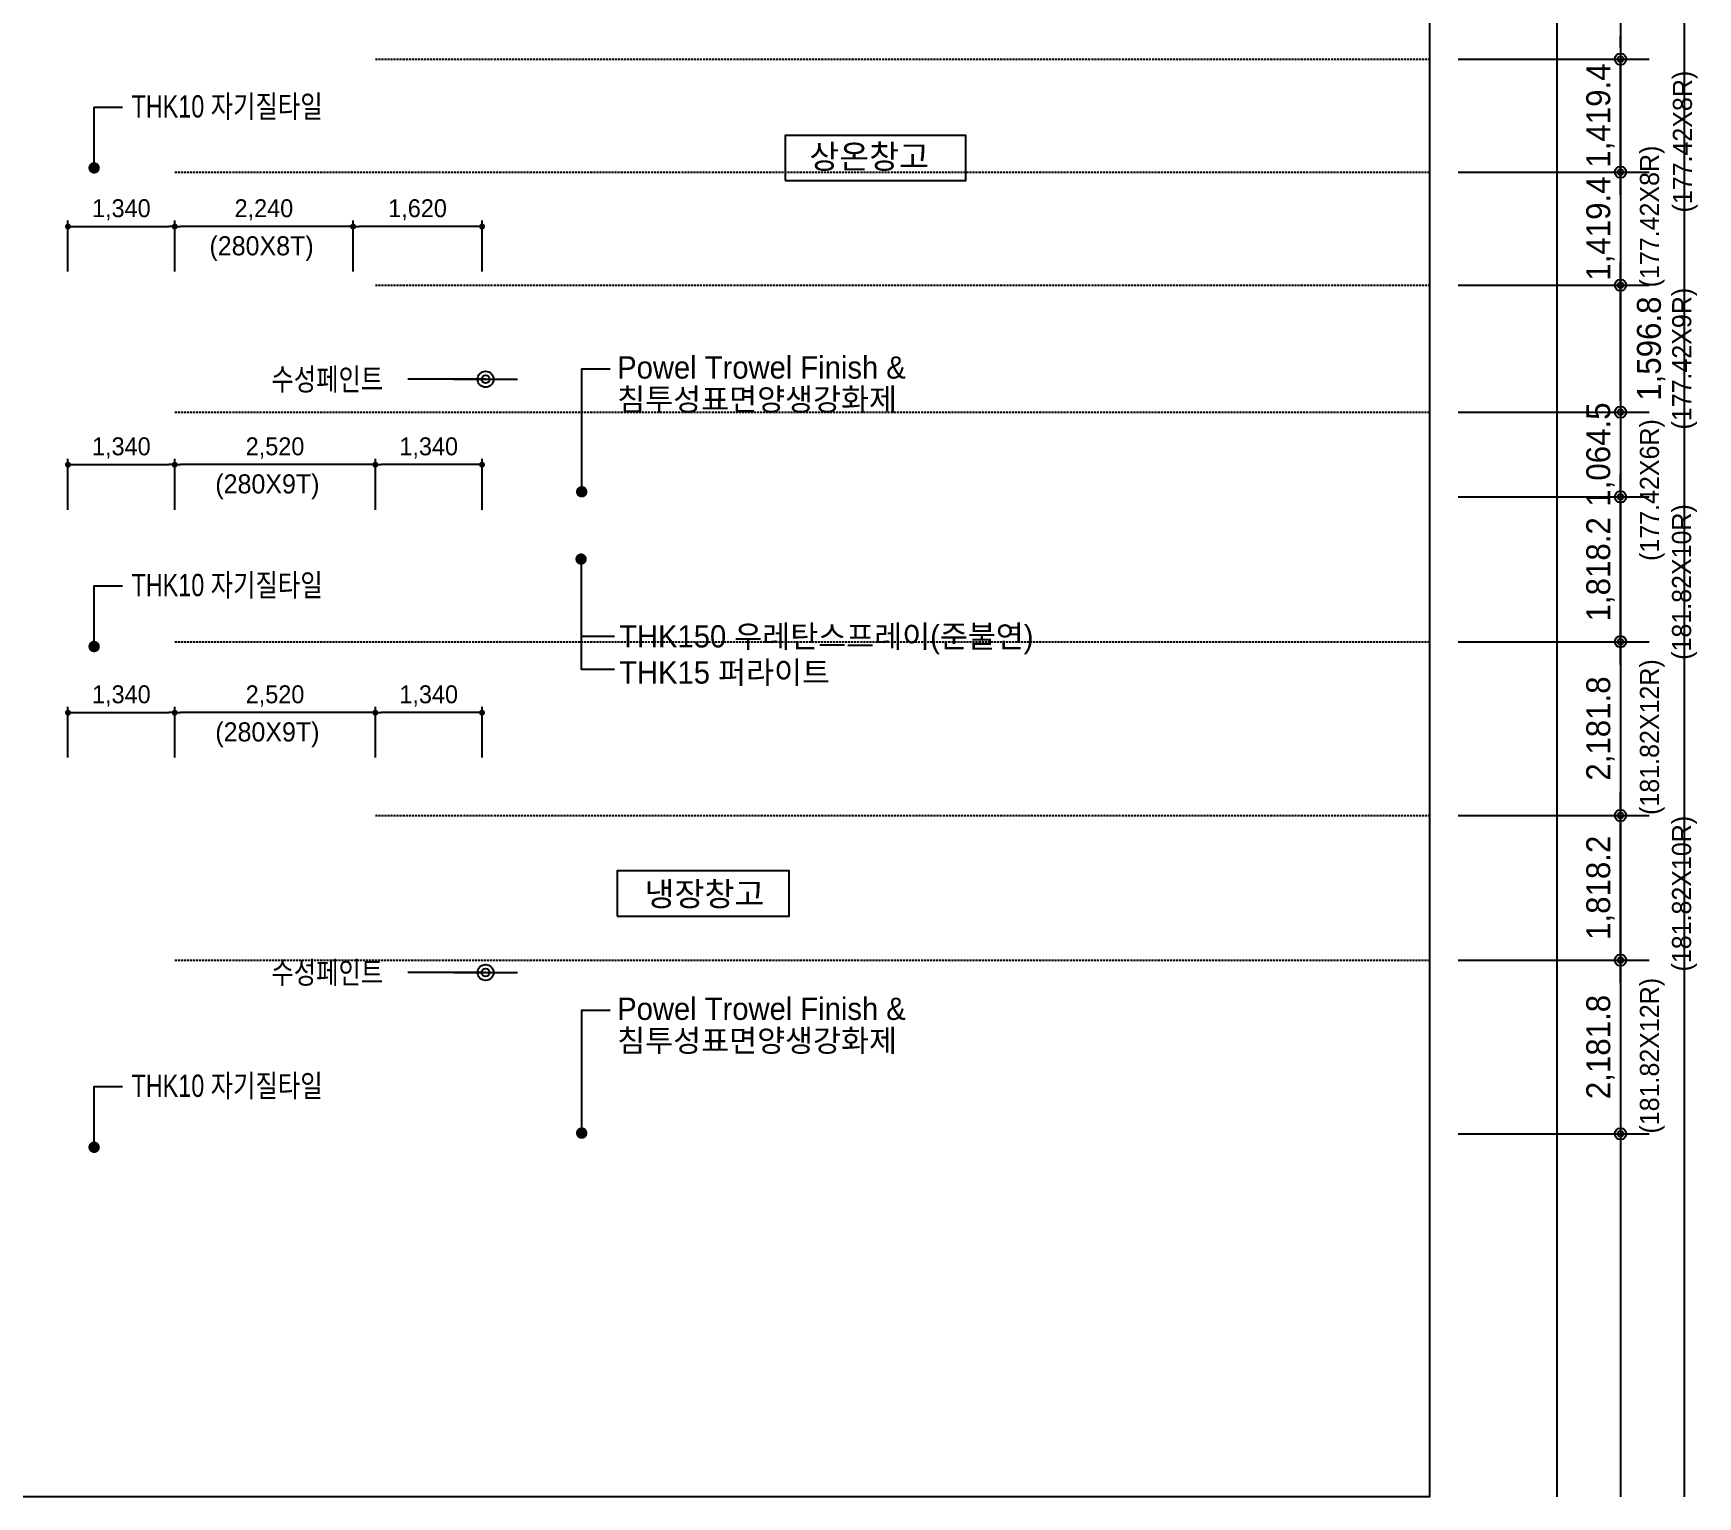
# Model space of a CAD drawing. Header units: millimetres. Extents: x 252711992 to 505989238, y 504776675 to 1009617600.
# Drawn here: x 253061855 to 253082757, y 504776996 to 504795378 of the extents above; entities that cross this region are included whole.
import ezdxf
from ezdxf.enums import TextEntityAlignment as Align

# ---------------------------------------------------------------- set-up
doc = ezdxf.new("R2010")
doc.units = ezdxf.units.MM
doc.linetypes.add('DASHEDX2', pattern=[38.099999999999994, 25.4, -12.7])
for name, color, linetype in [('$ZCDB_AUDIT_GENERATED_600D18', 7, 'Continuous'), ('0KD DIM', 7, 'Continuous'), ('4A.TEC ELE 4', 9, 'Continuous'), ('4A.TEC TEXT', 7, 'Continuous'), ('4A.TEC 심볼', 7, 'Continuous'), ('TEX', 3, 'Continuous'), ('TEXT', 7, 'Continuous'), ('㈜SE&C TEXT', 7, 'Continuous')]:
    doc.layers.add(name, color=color, linetype=linetype)
doc.layers.add('DEFPOINT', color=135, linetype='Continuous', plot=False)
doc.styles.add('나눔고딕', font='')
doc.styles.add('돋움', font='')
doc.styles.add('돋음체', font='')
doc.styles.get('나눔고딕').set_extended_font_data('Dotum')
doc.styles.get('돋움').set_extended_font_data('Dotum')
doc.styles.get('돋음체').set_extended_font_data('Dotum')
doc.dimstyles.new('DIM_600(외부치수)', dxfattribs={"dimscale": 400, "dimtxt": 3.299999999999998, "dimasz": 1, "dimexe": 2, "dimexo": 2, "dimgap": 1, "dimtad": 1, "dimdec": 0, "dimdsep": 46, "dimlunit": 6, "dimtxsty": '나눔고딕', "dimblk1": 'DIMDOT', "dimblk2": 'DIMDOT', "dimsah": 1, "dimcen": 2.5, "dimdle": 1.5, "dimclrd": 8, "dimclre": 8, "dimclrt": 3, "dimadec": 0, "dimazin": 0, "dimtfac": 1, "dimtdec": 0, "dimtix": 1, "dimtmove": 2, "dimatfit": 3, "dimldrblk": 'DIMDOT', "dimfxl": 1, "dimtvp": 1, "dimtolj": 1, "dimtzin": 0, "dimarcsym": 0})
doc.dimstyles.new('DIM_80(외부치수)', dxfattribs={"dimscale": 40, "dimtxt": 3.299999999999998, "dimasz": 1, "dimexe": 2, "dimexo": 2, "dimgap": 1, "dimtad": 1, "dimdec": 0, "dimdsep": 46, "dimlunit": 6, "dimtxsty": '돋움', "dimblk1": 'DIMDOT', "dimblk2": 'DIMDOT', "dimsah": 1, "dimcen": 2.5, "dimdle": 1.5, "dimclrd": 1, "dimclre": 7, "dimclrt": 2, "dimadec": 0, "dimazin": 0, "dimtfac": 1, "dimtdec": 0, "dimtix": 1, "dimtmove": 2, "dimatfit": 3, "dimldrblk": 'DIMDOT', "dimfxl": 1, "dimtvp": 1, "dimtolj": 1, "dimtzin": 0, "dimarcsym": 0})
doc.dimstyles.new('KD DIM 1', dxfattribs={"dimscale": 50, "dimtxt": 3, "dimasz": 1, "dimexe": 1, "dimexo": 1, "dimgap": 1, "dimtad": 1, "dimdec": 0, "dimzin": 0, "dimdsep": 46, "dimlunit": 6, "dimtxsty": '돋음체', "dimblk": 'DOT', "dimcen": 3, "dimdle": 1, "dimclrd": 256, "dimclre": 256, "dimclrt": 3, "dimazin": 0, "dimtfac": 1, "dimtdec": 0, "dimtix": 1, "dimtmove": 2, "dimatfit": 3, "dimldrblk": 'OBLIQUE', "dimfxl": 1, "dimtvp": 0.8333, "dimtolj": 1, "dimtzin": 0, "dimarcsym": 0})

# ---------------------------------------------------------------- blocks, each defined once
blk = doc.blocks.new('_Dot')
at = {"color": 0, "linetype": 'ByBlock', "lineweight": -2}
blk.add_line((-0.5, 0), (-1, 0), dxfattribs=at)
at = {"color": 0, "linetype": 'ByBlock', "const_width": 0.5}
blk.add_lwpolyline([(-0.25, 0, 1), (0.25, 0, 1)], format="xyb", close=True, dxfattribs=at)
blk = doc.blocks.new('*D767')
at = {"layer": '0KD DIM', "lineweight": -2, "transparency": 16777216}
for p, q in [((253063630.5370184, 504792385.1218066), (253063630.5370184, 504793025.4539573)), ((253065795.5370184, 504792950.4539573), (253063705.5370184, 504792950.4539573)), ((253065870.5370184, 504792385.1218067), (253065870.5370184, 504793025.4539573))]:
    blk.add_line(p, q, dxfattribs=at)
at = {"layer": 'Defpoints', "color": 0, "transparency": 16777216}
for p in [(253063630.5370184, 504792950.4539573), (253063630.5370184, 504792310.1218066), (253065870.5370184, 504792310.1218067)]:
    blk.add_point(p, dxfattribs=at)
at = {"layer": '0KD DIM', "lineweight": -2, "transparency": 16777216, "xscale": 75, "yscale": 75, "zscale": 75, "rotation": 180}
blk.add_blockref('_Dot', (253063630.5370184, 504792950.4539573), dxfattribs=at)
at = {"layer": '0KD DIM', "lineweight": -2, "transparency": 16777216, "xscale": 75, "yscale": 75, "zscale": 75}
blk.add_blockref('_Dot', (253065870.5370184, 504792950.4539573), dxfattribs=at)
at = {"layer": '0KD DIM', "color": 3, "transparency": 16777216, "insert": (253064750.5370184, 504793159.7823156), "char_height": 225, "attachment_point": 5, "style": '돋음체'}
blk.add_mtext('\\A1;2,240', dxfattribs=at)
blk = doc.blocks.new('_OBLIQUE')
at = {"color": 0, "linetype": 'ByBlock'}
blk.add_line((-0.5, -0.5), (0.5, 0.5), dxfattribs=at)
blk = doc.blocks.new('*D768')
at = {"layer": '0KD DIM', "lineweight": -2, "transparency": 16777216}
for p, q in [((253062290.5370185, 504792385.1218066), (253062290.5370185, 504793025.4539573)), ((253062365.5370185, 504792950.4539573), (253063555.5370184, 504792950.4539573)), ((253063630.5370184, 504792385.1218067), (253063630.5370184, 504793025.4539573))]:
    blk.add_line(p, q, dxfattribs=at)
at = {"layer": 'Defpoints', "color": 0, "transparency": 16777216}
for p in [(253063630.5370184, 504792950.4539573), (253062290.5370185, 504792310.1218066), (253063630.5370184, 504792310.1218067)]:
    blk.add_point(p, dxfattribs=at)
at = {"layer": '0KD DIM', "lineweight": -2, "transparency": 16777216, "xscale": 75, "yscale": 75, "zscale": 75, "rotation": 180}
blk.add_blockref('_Dot', (253062290.5370185, 504792950.4539573), dxfattribs=at)
at = {"layer": '0KD DIM', "lineweight": -2, "transparency": 16777216, "xscale": 75, "yscale": 75, "zscale": 75}
blk.add_blockref('_Dot', (253063630.5370184, 504792950.4539573), dxfattribs=at)
at = {"layer": '0KD DIM', "color": 3, "transparency": 16777216, "insert": (253062960.5370185, 504793159.7823156), "char_height": 225, "attachment_point": 5, "style": '돋음체'}
blk.add_mtext('\\A1;1,340', dxfattribs=at)
blk = doc.blocks.new('*D769')
at = {"layer": '0KD DIM', "lineweight": -2, "transparency": 16777216}
for p, q in [((253065870.5370184, 504792385.1218067), (253065870.5370184, 504793025.4539573)), ((253067415.5370186, 504792950.4539573), (253065945.5370184, 504792950.4539573)), ((253067490.5370186, 504792385.1218067), (253067490.5370186, 504793025.4539573))]:
    blk.add_line(p, q, dxfattribs=at)
at = {"layer": 'Defpoints', "color": 0, "transparency": 16777216}
for p in [(253065870.5370184, 504792950.4539573), (253065870.5370184, 504792310.1218067, -2199.534842355935), (253067490.5370186, 504792310.1218067, -8562.474920243363)]:
    blk.add_point(p, dxfattribs=at)
at = {"layer": '0KD DIM', "lineweight": -2, "transparency": 16777216, "xscale": 75, "yscale": 75, "zscale": 75, "rotation": 180}
blk.add_blockref('_Dot', (253065870.5370184, 504792950.4539573), dxfattribs=at)
at = {"layer": '0KD DIM', "lineweight": -2, "transparency": 16777216, "xscale": 75, "yscale": 75, "zscale": 75}
blk.add_blockref('_Dot', (253067490.5370186, 504792950.4539573), dxfattribs=at)
at = {"layer": '0KD DIM', "color": 3, "transparency": 16777216, "insert": (253066680.5370185, 504793159.7823156), "char_height": 225, "attachment_point": 5, "style": '돋음체'}
blk.add_mtext('\\A1;1,620', dxfattribs=at)
blk = doc.blocks.new('*D749')
at = {"layer": '0KD DIM', "lineweight": -2, "transparency": 16777216}
for p, q in [((253063630.5370184, 504789394.0779549), (253063630.5370184, 504790034.4101056)), ((253066075.5370184, 504789959.4101056), (253063705.5370184, 504789959.4101056)), ((253066150.5370184, 504789394.077955), (253066150.5370184, 504790034.4101056))]:
    blk.add_line(p, q, dxfattribs=at)
at = {"layer": 'Defpoints', "color": 0, "transparency": 16777216}
for p in [(253063630.5370184, 504789959.4101056), (253063630.5370184, 504789319.0779549), (253066150.5370184, 504789319.077955)]:
    blk.add_point(p, dxfattribs=at)
at = {"layer": '0KD DIM', "lineweight": -2, "transparency": 16777216, "xscale": 75, "yscale": 75, "zscale": 75, "rotation": 180}
blk.add_blockref('_Dot', (253063630.5370184, 504789959.4101056), dxfattribs=at)
at = {"layer": '0KD DIM', "lineweight": -2, "transparency": 16777216, "xscale": 75, "yscale": 75, "zscale": 75}
blk.add_blockref('_Dot', (253066150.5370184, 504789959.4101056), dxfattribs=at)
at = {"layer": '0KD DIM', "color": 3, "transparency": 16777216, "insert": (253064890.5370184, 504790168.7384639), "char_height": 225, "attachment_point": 5, "style": '돋음체'}
blk.add_mtext('\\A1;2,520', dxfattribs=at)
blk = doc.blocks.new('*D750')
at = {"layer": '0KD DIM', "lineweight": -2, "transparency": 16777216}
for p, q in [((253062290.5370185, 504789394.0779549), (253062290.5370185, 504790034.4101056)), ((253062365.5370185, 504789959.4101056), (253063555.5370184, 504789959.4101056)), ((253063630.5370184, 504789394.077955), (253063630.5370184, 504790034.4101056))]:
    blk.add_line(p, q, dxfattribs=at)
at = {"layer": 'Defpoints', "color": 0, "transparency": 16777216}
for p in [(253063630.5370184, 504789959.4101056), (253062290.5370185, 504789319.0779549), (253063630.5370184, 504789319.077955)]:
    blk.add_point(p, dxfattribs=at)
at = {"layer": '0KD DIM', "lineweight": -2, "transparency": 16777216, "xscale": 75, "yscale": 75, "zscale": 75, "rotation": 180}
blk.add_blockref('_Dot', (253062290.5370185, 504789959.4101056), dxfattribs=at)
at = {"layer": '0KD DIM', "lineweight": -2, "transparency": 16777216, "xscale": 75, "yscale": 75, "zscale": 75}
blk.add_blockref('_Dot', (253063630.5370184, 504789959.4101056), dxfattribs=at)
at = {"layer": '0KD DIM', "color": 3, "transparency": 16777216, "insert": (253062960.5370185, 504790168.7384639), "char_height": 225, "attachment_point": 5, "style": '돋음체'}
blk.add_mtext('\\A1;1,340', dxfattribs=at)
blk = doc.blocks.new('*D751')
at = {"layer": '0KD DIM', "lineweight": -2, "transparency": 16777216}
for p, q in [((253066150.5370184, 504789394.077955), (253066150.5370184, 504790034.4101056)), ((253067415.5370186, 504789959.4101056), (253066225.5370184, 504789959.4101056)), ((253067490.5370186, 504789394.077955), (253067490.5370186, 504790034.4101056))]:
    blk.add_line(p, q, dxfattribs=at)
at = {"layer": 'Defpoints', "color": 0, "transparency": 16777216}
for p in [(253066150.5370184, 504789959.4101056), (253066150.5370184, 504789319.077955, -3299.302263124208), (253067490.5370186, 504789319.077955, -8562.474920243363)]:
    blk.add_point(p, dxfattribs=at)
at = {"layer": '0KD DIM', "lineweight": -2, "transparency": 16777216, "xscale": 75, "yscale": 75, "zscale": 75, "rotation": 180}
blk.add_blockref('_Dot', (253066150.5370184, 504789959.4101056), dxfattribs=at)
at = {"layer": '0KD DIM', "lineweight": -2, "transparency": 16777216, "xscale": 75, "yscale": 75, "zscale": 75}
blk.add_blockref('_Dot', (253067490.5370186, 504789959.4101056), dxfattribs=at)
at = {"layer": '0KD DIM', "color": 3, "transparency": 16777216, "insert": (253066820.5370185, 504790168.7384639), "char_height": 225, "attachment_point": 5, "style": '돋음체'}
blk.add_mtext('\\A1;1,340', dxfattribs=at)
blk = doc.blocks.new('*D752')
at = {"layer": '0KD DIM', "lineweight": -2, "transparency": 16777216}
for p, q in [((253063630.5370184, 504786279.341078), (253063630.5370184, 504786919.6732287)), ((253066075.5370184, 504786844.6732287), (253063705.5370184, 504786844.6732287)), ((253066150.5370184, 504786279.3410781), (253066150.5370184, 504786919.6732287))]:
    blk.add_line(p, q, dxfattribs=at)
at = {"layer": 'Defpoints', "color": 0, "transparency": 16777216}
for p in [(253063630.5370184, 504786844.6732287), (253063630.5370184, 504786204.341078), (253066150.5370184, 504786204.3410781)]:
    blk.add_point(p, dxfattribs=at)
at = {"layer": '0KD DIM', "lineweight": -2, "transparency": 16777216, "xscale": 75, "yscale": 75, "zscale": 75, "rotation": 180}
blk.add_blockref('_Dot', (253063630.5370184, 504786844.6732287), dxfattribs=at)
at = {"layer": '0KD DIM', "lineweight": -2, "transparency": 16777216, "xscale": 75, "yscale": 75, "zscale": 75}
blk.add_blockref('_Dot', (253066150.5370184, 504786844.6732287), dxfattribs=at)
at = {"layer": '0KD DIM', "color": 3, "transparency": 16777216, "insert": (253064890.5370184, 504787054.001587), "char_height": 225, "attachment_point": 5, "style": '돋음체'}
blk.add_mtext('\\A1;2,520', dxfattribs=at)
blk = doc.blocks.new('*D753')
at = {"layer": '0KD DIM', "lineweight": -2, "transparency": 16777216}
for p, q in [((253062290.5370185, 504786279.341078), (253062290.5370185, 504786919.6732287)), ((253062365.5370185, 504786844.6732287), (253063555.5370184, 504786844.6732287)), ((253063630.5370184, 504786279.3410781), (253063630.5370184, 504786919.6732287))]:
    blk.add_line(p, q, dxfattribs=at)
at = {"layer": 'Defpoints', "color": 0, "transparency": 16777216}
for p in [(253063630.5370184, 504786844.6732287), (253062290.5370185, 504786204.341078), (253063630.5370184, 504786204.3410781)]:
    blk.add_point(p, dxfattribs=at)
at = {"layer": '0KD DIM', "lineweight": -2, "transparency": 16777216, "xscale": 75, "yscale": 75, "zscale": 75, "rotation": 180}
blk.add_blockref('_Dot', (253062290.5370185, 504786844.6732287), dxfattribs=at)
at = {"layer": '0KD DIM', "lineweight": -2, "transparency": 16777216, "xscale": 75, "yscale": 75, "zscale": 75}
blk.add_blockref('_Dot', (253063630.5370184, 504786844.6732287), dxfattribs=at)
at = {"layer": '0KD DIM', "color": 3, "transparency": 16777216, "insert": (253062960.5370185, 504787054.001587), "char_height": 225, "attachment_point": 5, "style": '돋음체'}
blk.add_mtext('\\A1;1,340', dxfattribs=at)
blk = doc.blocks.new('*D754')
at = {"layer": '0KD DIM', "lineweight": -2, "transparency": 16777216}
for p, q in [((253066150.5370184, 504786279.3410781), (253066150.5370184, 504786919.6732287)), ((253067415.5370186, 504786844.6732287), (253066225.5370184, 504786844.6732287)), ((253067490.5370186, 504786279.3410781), (253067490.5370186, 504786919.6732287))]:
    blk.add_line(p, q, dxfattribs=at)
at = {"layer": 'Defpoints', "color": 0, "transparency": 16777216}
for p in [(253066150.5370184, 504786844.6732287), (253066150.5370184, 504786204.3410781, -3299.302263124208), (253067490.5370186, 504786204.3410781, -8562.474920243363)]:
    blk.add_point(p, dxfattribs=at)
at = {"layer": '0KD DIM', "lineweight": -2, "transparency": 16777216, "xscale": 75, "yscale": 75, "zscale": 75, "rotation": 180}
blk.add_blockref('_Dot', (253066150.5370184, 504786844.6732287), dxfattribs=at)
at = {"layer": '0KD DIM', "lineweight": -2, "transparency": 16777216, "xscale": 75, "yscale": 75, "zscale": 75}
blk.add_blockref('_Dot', (253067490.5370186, 504786844.6732287), dxfattribs=at)
at = {"layer": '0KD DIM', "color": 3, "transparency": 16777216, "insert": (253066820.5370185, 504787054.001587), "char_height": 225, "attachment_point": 5, "style": '돋음체'}
blk.add_mtext('\\A1;1,340', dxfattribs=at)
blk = doc.blocks.new('A$C398e453a')
at = {"layer": 'TEX', "color": 1}
blk.add_lwpolyline([(71.7336742579937, 71.73419278860092), (71.7336742579937, 833.0486927628517), (427.5368679463863, 833.0486927628517)], dxfattribs=at)
at = {"layer": '㈜SE&C TEXT', "color": 1, "const_width": 71.73129759261985}
blk.add_lwpolyline([(35.86802551150322, 71.73419266939163, -1), (107.5993231236935, 71.73419266939163, -1)], format="xyb", close=True, dxfattribs=at)
at = {"layer": '4A.TEC TEXT', "style": '돋움', "width": 0.8}
blk.add_text('THK10 자기질타일', height=280, dxfattribs=at).set_placement((542.646162301302, 844.0361283421516), align=Align.MIDDLE_LEFT)
blk = doc.blocks.new('DIMDOT')
at = {"color": 0}
blk.add_line((-2, 0), (2, 0), dxfattribs=at)
for radius in [0.5, 0.25]:
    blk.add_circle((0, 0), radius, dxfattribs=at)
blk = doc.blocks.new('*D775')
at = {"layer": '$ZCDB_AUDIT_GENERATED_600D18', "color": 8, "lineweight": -2, "transparency": 16777216}
for p, q in [((253079747.2422365, 504783735.7766742), (253082147.2422307, 504783735.7766742)), ((253081787.2422307, 504783591.7766742), (253081787.2422307, 504781697.9584935)), ((253079747.2422365, 504781553.9584935), (253082147.2422307, 504781553.9584935))]:
    blk.add_line(p, q, dxfattribs=at)
at = {"layer": 'Defpoints', "color": 0, "transparency": 16777216}
for p in [(253079387.2422365, 504783735.7766742), (253079387.2422365, 504781553.9584935), (253081787.2422307, 504781553.9584935)]:
    blk.add_point(p, dxfattribs=at)
at = {"layer": '$ZCDB_AUDIT_GENERATED_600D18', "color": 8, "lineweight": -2, "transparency": 16777216, "xscale": 144, "yscale": 144, "zscale": 144}
for p, rotation in [((253081787.2422307, 504783735.7766742), 90), ((253081787.2422307, 504781553.9584935), 270)]:
    blk.add_blockref('DIMDOT', p, dxfattribs=dict(at, rotation=rotation))
at = {"layer": '$ZCDB_AUDIT_GENERATED_600D18', "color": 3, "transparency": 16777216, "insert": (253081536.1377532, 504782644.8675836), "char_height": 300, "attachment_point": 5, "rotation": 90, "style": '나눔고딕'}
blk.add_mtext('\\A1;2,181.8', dxfattribs=at)
blk = doc.blocks.new('*D770')
at = {"layer": '$ZCDB_AUDIT_GENERATED_600D18', "color": 8, "lineweight": -2, "transparency": 16777216}
for p, q in [((253079747.2422365, 504785553.9584922), (253082147.2422311, 504785553.9584922)), ((253081787.2422311, 504783879.7766741), (253081787.2422311, 504785409.9584922)), ((253079747.2422365, 504783735.7766741), (253082147.2422311, 504783735.7766741))]:
    blk.add_line(p, q, dxfattribs=at)
at = {"layer": 'Defpoints', "color": 0, "transparency": 16777216}
for p in [(253079387.2422365, 504785553.9584922), (253081787.2422311, 504785553.9584922), (253079387.2422365, 504783735.7766741)]:
    blk.add_point(p, dxfattribs=at)
at = {"layer": '$ZCDB_AUDIT_GENERATED_600D18', "color": 8, "lineweight": -2, "transparency": 16777216, "xscale": 144, "yscale": 144, "zscale": 144}
for p, rotation in [((253081787.2422311, 504785553.9584922), 90), ((253081787.2422311, 504783735.7766741), 270)]:
    blk.add_blockref('DIMDOT', p, dxfattribs=dict(at, rotation=rotation))
at = {"layer": '$ZCDB_AUDIT_GENERATED_600D18', "color": 3, "transparency": 16777216, "insert": (253081536.1377536, 504784644.867583), "char_height": 300, "attachment_point": 5, "rotation": 90, "style": '나눔고딕'}
blk.add_mtext('\\A1;1,818.2', dxfattribs=at)
blk = doc.blocks.new('*D771')
at = {"layer": '$ZCDB_AUDIT_GENERATED_600D18', "color": 8, "lineweight": -2, "transparency": 16777216}
for p, q in [((253079747.2422365, 504787735.7766742), (253082147.2422315, 504787735.7766742)), ((253081787.2422315, 504787591.7766742), (253081787.2422315, 504785697.9584922)), ((253079747.2422365, 504785553.9584922), (253082147.2422315, 504785553.9584922))]:
    blk.add_line(p, q, dxfattribs=at)
at = {"layer": 'Defpoints', "color": 0, "transparency": 16777216}
for p in [(253079387.2422365, 504787735.7766742), (253079387.2422365, 504785553.9584922), (253081787.2422315, 504785553.9584922)]:
    blk.add_point(p, dxfattribs=at)
at = {"layer": '$ZCDB_AUDIT_GENERATED_600D18', "color": 8, "lineweight": -2, "transparency": 16777216, "xscale": 144, "yscale": 144, "zscale": 144}
for p, rotation in [((253081787.2422315, 504787735.7766742), 90), ((253081787.2422315, 504785553.9584922), 270)]:
    blk.add_blockref('DIMDOT', p, dxfattribs=dict(at, rotation=rotation))
at = {"layer": '$ZCDB_AUDIT_GENERATED_600D18', "color": 3, "transparency": 16777216, "insert": (253081536.1377539, 504786644.867583), "char_height": 300, "attachment_point": 5, "rotation": 90, "style": '나눔고딕'}
blk.add_mtext('\\A1;2,181.8', dxfattribs=at)
blk = doc.blocks.new('*D772')
at = {"layer": '$ZCDB_AUDIT_GENERATED_600D18', "color": 8, "lineweight": -2, "transparency": 16777216}
for p, q in [((253079747.2422365, 504789553.9584935), (253082147.2422318, 504789553.9584935)), ((253081787.2422318, 504787879.7766742), (253081787.2422318, 504789409.9584935)), ((253079747.2422365, 504787735.7766742), (253082147.2422318, 504787735.7766742))]:
    blk.add_line(p, q, dxfattribs=at)
at = {"layer": 'Defpoints', "color": 0, "transparency": 16777216}
for p in [(253079387.2422365, 504789553.9584935), (253081787.2422318, 504789553.9584935), (253079387.2422365, 504787735.7766742)]:
    blk.add_point(p, dxfattribs=at)
at = {"layer": '$ZCDB_AUDIT_GENERATED_600D18', "color": 8, "lineweight": -2, "transparency": 16777216, "xscale": 144, "yscale": 144, "zscale": 144}
for p, rotation in [((253081787.2422318, 504789553.9584935), 90), ((253081787.2422318, 504787735.7766742), 270)]:
    blk.add_blockref('DIMDOT', p, dxfattribs=dict(at, rotation=rotation))
at = {"layer": '$ZCDB_AUDIT_GENERATED_600D18', "color": 3, "transparency": 16777216, "insert": (253081536.1377543, 504788644.8675837), "char_height": 300, "attachment_point": 5, "rotation": 90, "style": '나눔고딕'}
blk.add_mtext('\\A1;1,818.2', dxfattribs=at)
blk = doc.blocks.new('*D773')
at = {"layer": '$ZCDB_AUDIT_GENERATED_600D18', "color": 8, "lineweight": -2, "transparency": 16777216}
for p, q in [((253081787.2422322, 504790762.4746209), (253081787.2422322, 504790906.4746209)), ((253079747.2422364, 504790618.4746209), (253082147.2422322, 504790618.4746209)), ((253081787.2422322, 504790618.4746209), (253081787.2422322, 504789553.9584935)), ((253079747.2422365, 504789553.9584935), (253082147.2422322, 504789553.9584935)), ((253081787.2422322, 504789409.9584935), (253081787.2422322, 504789265.9584935))]:
    blk.add_line(p, q, dxfattribs=at)
at = {"layer": 'Defpoints', "color": 0, "transparency": 16777216}
for p in [(253079387.2422364, 504790618.4746209), (253079387.2422365, 504789553.9584935), (253081787.2422322, 504789553.9584935)]:
    blk.add_point(p, dxfattribs=at)
at = {"layer": '$ZCDB_AUDIT_GENERATED_600D18', "color": 8, "lineweight": -2, "transparency": 16777216, "xscale": 144, "yscale": 144, "zscale": 144}
for p, rotation in [((253081787.2422322, 504790618.4746209), 270), ((253081787.2422322, 504789553.9584935), 90)]:
    blk.add_blockref('DIMDOT', p, dxfattribs=dict(at, rotation=rotation))
at = {"layer": '$ZCDB_AUDIT_GENERATED_600D18', "color": 3, "transparency": 16777216, "insert": (253081536.1377546, 504790086.216557), "char_height": 300, "attachment_point": 5, "rotation": 90, "style": '나눔고딕'}
blk.add_mtext('\\A1;1,064.5', dxfattribs=at)
blk = doc.blocks.new('*D783')
at = {"layer": '$ZCDB_AUDIT_GENERATED_600D18', "color": 8, "lineweight": -2, "transparency": 16777216}
for p, q in [((253079747.2422365, 504792215.2488141), (253082147.2422328, 504792215.2488141)), ((253081787.2422328, 504790762.4746209), (253081787.2422328, 504792071.2488141)), ((253079747.2422364, 504790618.4746209), (253082147.2422328, 504790618.4746209))]:
    blk.add_line(p, q, dxfattribs=at)
at = {"layer": 'Defpoints', "color": 0, "transparency": 16777216}
for p in [(253079387.2422365, 504792215.2488141), (253081787.2422328, 504792215.2488141), (253079387.2422364, 504790618.4746209)]:
    blk.add_point(p, dxfattribs=at)
at = {"layer": '$ZCDB_AUDIT_GENERATED_600D18', "color": 8, "lineweight": -2, "transparency": 16777216, "xscale": 144, "yscale": 144, "zscale": 144}
for p, rotation in [((253081787.2422328, 504792215.2488141), 90), ((253081787.2422328, 504790618.4746209), 270)]:
    blk.add_blockref('DIMDOT', p, dxfattribs=dict(at, rotation=rotation))
at = {"layer": '$ZCDB_AUDIT_GENERATED_600D18', "color": 3, "transparency": 16777216, "insert": (253082172.4449162, 504791416.8617173), "char_height": 300, "attachment_point": 5, "rotation": 90, "style": '나눔고딕'}
blk.add_mtext('\\A1;1,596.8', dxfattribs=at)
blk = doc.blocks.new('*D784')
at = {"layer": '$ZCDB_AUDIT_GENERATED_600D18', "color": 8, "lineweight": -2, "transparency": 16777216}
for p, q in [((253081787.2422329, 504793778.603654), (253081787.2422329, 504793922.603654)), ((253079747.2422364, 504793634.603654), (253082147.2422329, 504793634.603654)), ((253081787.2422329, 504793634.603654), (253081787.2422329, 504792215.2488141)), ((253079747.2422365, 504792215.2488141), (253082147.2422329, 504792215.2488141)), ((253081787.2422329, 504792071.2488141), (253081787.2422329, 504791927.2488141))]:
    blk.add_line(p, q, dxfattribs=at)
at = {"layer": 'Defpoints', "color": 0, "transparency": 16777216}
for p in [(253079387.2422364, 504793634.603654), (253079387.2422365, 504792215.2488141), (253081787.2422329, 504792215.2488141)]:
    blk.add_point(p, dxfattribs=at)
at = {"layer": '$ZCDB_AUDIT_GENERATED_600D18', "color": 8, "lineweight": -2, "transparency": 16777216, "xscale": 144, "yscale": 144, "zscale": 144}
for p, rotation in [((253081787.2422329, 504793634.603654), 270), ((253081787.2422329, 504792215.2488141), 90)]:
    blk.add_blockref('DIMDOT', p, dxfattribs=dict(at, rotation=rotation))
at = {"layer": '$ZCDB_AUDIT_GENERATED_600D18', "color": 3, "transparency": 16777216, "insert": (253081536.1377554, 504792924.9262339), "char_height": 300, "attachment_point": 5, "rotation": 90, "style": '나눔고딕'}
blk.add_mtext('\\A1;1,419.4', dxfattribs=at)
blk = doc.blocks.new('*D785')
at = {"layer": '$ZCDB_AUDIT_GENERATED_600D18', "color": 8, "lineweight": -2, "transparency": 16777216}
for p, q in [((253081787.2422331, 504795197.9584943), (253081787.2422331, 504795341.9584943)), ((253079747.2422365, 504795053.9584943), (253082147.2422331, 504795053.9584943)), ((253081787.2422331, 504793634.6036544), (253081787.2422331, 504795053.9584943)), ((253079747.2422364, 504793634.6036544), (253082147.2422331, 504793634.6036544)), ((253081787.2422331, 504793490.6036544), (253081787.2422331, 504793346.6036544))]:
    blk.add_line(p, q, dxfattribs=at)
at = {"layer": 'Defpoints', "color": 0, "transparency": 16777216}
for p in [(253079387.2422365, 504795053.9584943), (253081787.2422331, 504795053.9584943), (253079387.2422364, 504793634.6036544)]:
    blk.add_point(p, dxfattribs=at)
at = {"layer": '$ZCDB_AUDIT_GENERATED_600D18', "color": 8, "lineweight": -2, "transparency": 16777216, "xscale": 144, "yscale": 144, "zscale": 144}
for p, rotation in [((253081787.2422331, 504795053.9584943), 270), ((253081787.2422331, 504793634.6036544), 90)]:
    blk.add_blockref('DIMDOT', p, dxfattribs=dict(at, rotation=rotation))
at = {"layer": '$ZCDB_AUDIT_GENERATED_600D18', "color": 3, "transparency": 16777216, "insert": (253081536.1377556, 504794344.2810742), "char_height": 300, "attachment_point": 5, "rotation": 90, "style": '나눔고딕'}
blk.add_mtext('\\A1;1,419.4', dxfattribs=at)
blk = doc.blocks.new('*D776')
at = {"layer": '$ZCDB_AUDIT_GENERATED_600D18', "color": 8, "lineweight": -2, "transparency": 16777216}
for p, q in [((253079747.2422363, 504797678.9584924), (253082147.2422335, 504797678.9584924)), ((253081787.2422335, 504797534.9584924), (253081787.2422335, 504795197.9584948)), ((253079747.2422365, 504795053.9584948), (253082147.2422335, 504795053.9584948))]:
    blk.add_line(p, q, dxfattribs=at)
at = {"layer": 'Defpoints', "color": 0, "transparency": 16777216}
for p in [(253079387.2422363, 504797678.9584924), (253079387.2422365, 504795053.9584948), (253081787.2422335, 504795053.9584948)]:
    blk.add_point(p, dxfattribs=at)
at = {"layer": '$ZCDB_AUDIT_GENERATED_600D18', "color": 8, "lineweight": -2, "transparency": 16777216, "xscale": 144, "yscale": 144, "zscale": 144}
for p, rotation in [((253081787.2422335, 504797678.9584924), 90), ((253081787.2422335, 504795053.9584948), 270)]:
    blk.add_blockref('DIMDOT', p, dxfattribs=dict(at, rotation=rotation))
at = {"layer": '$ZCDB_AUDIT_GENERATED_600D18', "color": 3, "transparency": 16777216, "insert": (253081536.137756, 504796366.4584934), "char_height": 300, "attachment_point": 5, "rotation": 90, "style": '나눔고딕'}
blk.add_mtext('\\A1;2,625', dxfattribs=at)
blk = doc.blocks.new('A$C77fab269')
at = {"layer": '4A.TEC 심볼', "color": 1}
for p in [(53.3724100291729, 334.3989224433899), (367.6417491137981, 21.04512310028076)]:
    blk.add_line(p, (53.3724100291729, 21.04512310028076), dxfattribs=at)
at = {"layer": '4A.TEC 심볼', "color": 1, "const_width": 53.37150135282938}
blk.add_lwpolyline([(53.37241005897522, 1088.477322459221, 1), (53.37241005897522, 1035.105821073055, 1)], format="xyb", close=True, dxfattribs=at)
at = {"layer": '4A.TEC 심볼', "color": 1}
blk.add_lwpolyline([(53.37241005897522, 1061.791571736336), (53.37241005897522, 334.3989225029945), (367.6417491137981, 334.3989225029945)], dxfattribs=at)
at = {"layer": '4A.TEC TEXT', "style": '돋움'}
for s, p in [('THK150 우레탄스프레이(준불연)', (412.6417491137981, 334.3989224433899)), ('THK15 퍼라이트', (412.6417491137981, -6.271575093269348))]:
    blk.add_text(s, height=210, dxfattribs=at).set_placement(p, align=Align.MIDDLE_LEFT)
blk = doc.blocks.new('A$C80bd29a0')
at = {"layer": 'TEX', "color": 1}
blk.add_lwpolyline([(53.79726648330688, 53.79733347892761), (53.79726648330688, 1211.037671744823), (320.649661719799, 1211.037671744823)], dxfattribs=at)
at = {"layer": '㈜SE&C TEXT', "color": 1, "const_width": 53.79847319446489}
blk.add_lwpolyline([(26.8980298936367, 53.79733341932297, -1), (80.69650310277939, 53.79733341932297, -1)], format="xyb", close=True, dxfattribs=at)
at = {"layer": '4A.TEC TEXT', "style": '돋움'}
for s, p in [('Powel Trowel Finish &', (388.1613731384277, 1224.895764648914, -3.099520404864766e-09)), ('침투성표면양생강화제', (388.1613731384277, 924.8957646489143, -3.099520404864766e-09))]:
    blk.add_text(s, height=210, dxfattribs=at).set_placement(p, align=Align.MIDDLE_LEFT)
blk = doc.blocks.new('A$Cf885b5ed')
at = {"layer": '4A.TEC ELE 4', "xscale": 1.333333333333333, "yscale": 1.333333333333333, "zscale": 1.333333333333333}
blk.add_blockref('A$C80bd29a0', (0.007282644510269165, 0.000226140022277832, 4.132693873153021e-09), dxfattribs=at)
blk = doc.blocks.new('A$Ccf7108a0')
at = {"layer": '4A.TEC TEXT', "style": '돋움', "width": 0.8}
blk.add_text('수성페인트', height=280, dxfattribs=at).set_placement((31.11971834301948, 215.4870164990425), align=Align.MIDDLE_LEFT)
at = {"layer": '㈜SE&C TEXT', "color": 1}
blk.add_leader([(2721.328478753567, 215.4870164990425, -1.02372724e-08), (1744.830726861954, 215.4870164990425)], dimstyle='DIM_80(외부치수)', override={"dimasz": 5, "dimtad": 0}, dxfattribs=at)

msp = doc.modelspace()

# ---------------------------------------------------------------- linework, layer by layer
at = {"layer": 'DEFPOINT'}
for points in [[(253053933.6784752, 504776996.2482861), (253053933.6784752, 504828017.8057213), (253082587.2422363, 504828017.8057213), (253082587.2422363, 504776996.2482861)], [(253054733.6784752, 504776996.2482861), (253054733.6784752, 504827217.8057213), (253081787.2422363, 504827217.8057213), (253081787.2422363, 504776996.2482861)], [(253055533.6784752, 504776996.2482861), (253055533.6784752, 504826417.8057213), (253080987.2422363, 504826417.8057213), (253080987.2422363, 504776996.2482861)]]:
    msp.add_lwpolyline(points, dxfattribs=at)
msp.add_lwpolyline([(253057133.6784752, 504824817.8057213), (253079387.2422363, 504824817.8057213), (253079387.2422363, 504776996.2482861), (253057133.6784752, 504776996.2482861)], close=True, dxfattribs=at)
at = {"layer": 'TEXT', "color": 251, "linetype": 'DASHEDX2'}
for p, q in [((253066150.5370184, 504795053.9584922, 7817.056383592597), (253079387.2422363, 504795053.9584921, 7817.056383592597)), ((253063630.5370184, 504793634.6036538, 7817.056383592597), (253079387.2422363, 504793634.6036537, 7817.056383592597)), ((253066150.5370184, 504792215.2488139, 7817.056383592597), (253079387.2422363, 504792215.2488139, 7817.056383592597)), ((253063630.5370184, 504790618.4746208, 7817.056383592597), (253079387.2422363, 504790618.4746207, 7817.056383592597)), ((253063630.5370184, 504787735.7766739, 7817.056383592597), (253079387.2422363, 504787735.776674, 7817.056383592597)), ((253066150.5370184, 504785553.958492, 7817.056383592597), (253079387.2422363, 504785553.958492, 7817.056383592597)), ((253063630.5370184, 504783735.776674, 7817.056383592597), (253079387.2422363, 504783735.7766739, 7817.056383592597))]:
    msp.add_line(p, q, dxfattribs=at)
at = {"layer": 'TEXT'}
for points in [[(253071295.3468595, 504793527.6220248), (253073564.0598103, 504793527.6220248), (253073564.0598103, 504794094.2886927), (253071295.3468595, 504794094.2886927)], [(253069186.3385457, 504784289.0719745), (253071346.0166902, 504784289.0719745), (253071346.0166902, 504784855.7386425), (253069186.3385457, 504784855.7386425)]]:
    msp.add_lwpolyline(points, close=True, dxfattribs=at)

# ---------------------------------------------------------------- block references
at = {"layer": '4A.TEC ELE 4'}
for name, p in [('A$C398e453a', (253062547.0796079, 504793615.4396012, 7817.056383592597)), ('A$Ccf7108a0', (253064813.4576054, 504790816.2706485, 7817.056383592597)), ('A$Cf885b5ed', (253068670.4555606, 504789547.2442749)), ('A$C398e453a', (253062547.0796079, 504787603.4935923, 7817.056383592597)), ('A$Ccf7108a0', (253064813.4576054, 504783365.0164288, 7817.056383592597)), ('A$Cf885b5ed', (253068670.4555606, 504781491.958752)), ('A$C398e453a', (253062547.0796079, 504781313.891638, 7817.056383592597))]:
    msp.add_blockref(name, p, dxfattribs=at)
at = {"layer": '4A.TEC ELE 4', "xscale": 1.333333333333333, "yscale": 1.333333333333333, "zscale": 1.333333333333333}
msp.add_blockref('A$C77fab269', (253068662.8359277, 504787357.4978683), dxfattribs=at)

# ---------------------------------------------------------------- texts
at = {"layer": '$ZCDB_AUDIT_GENERATED_600D18', "color": 3, "style": '나눔고딕'}
for s, p in [('(177.42X8R)', (253082685.0915377, 504793126.7584318)), ('(177.42X8R)', (253082271.0471621, 504792186.3993271)), ('(177.42X9R)', (253082676.2021312, 504790400.5096793)), ('(177.42X6R)', (253082271.0471621, 504788750.5098915)), ('(181.82X10R)', (253082674.1776187, 504787508.0575228)), ('(181.82X12R)', (253082271.0471621, 504785560.3168325)), ('(181.82X10R)', (253082674.1776187, 504783593.417657)), ('(181.82X12R)', (253082271.0471621, 504781558.1003192))]:
    msp.add_text(s, height=240, rotation=90, dxfattribs=at).set_placement(p)
for s, p in [('(280X8T)', (253064067.1952302, 504792588.5486898, -21547.88585739368)), ('(280X9T)', (253064140.6796957, 504789597.5048381, -21547.88585739368)), ('(280X9T)', (253064140.6796957, 504786482.7679612, -21547.88585739368))]:
    msp.add_text(s, height=240, dxfattribs=at).set_placement(p)
at = {"layer": 'TEXT', "style": '돋움'}
msp.add_text('상온창고', height=300.0000006780627, dxfattribs=at).set_placement((253071599.8182377, 504793829.2796252), align=Align.MIDDLE_LEFT)
msp.add_text('냉장창고', height=300.0000006780627, dxfattribs=at).set_placement((253070283.7089458, 504784566.9182222), align=Align.MIDDLE_CENTER)

# ---------------------------------------------------------------- dimensions: what is measured, and where the dimension line sits
at = {"layer": '$ZCDB_AUDIT_GENERATED_600D18'}
for base, p1, p2, angle, picture, middle in [((253081787.2422335, 504795053.9584948), (253079387.2422362, 504797678.9584922), (253079387.2422363, 504795053.9584945), 270, '*D776', (253081536.137756, 504796366.4584934)), ((253081787.2422331, 504795053.9584943), (253079387.2422363, 504793634.6036542), (253079387.2422363, 504795053.9584941), 90, '*D785', (253081536.1377556, 504794344.2810742)), ((253081787.2422329, 504792215.2488141), (253079387.2422363, 504793634.6036537), (253079387.2422363, 504792215.2488139), 270, '*D784', (253081536.1377554, 504792924.9262339)), ((253081787.2422322, 504789553.9584935), (253079387.2422363, 504790618.4746206), (253079387.2422363, 504789553.9584933), 270, '*D773', (253081536.1377546, 504790086.216557)), ((253081787.2422318, 504789553.9584935), (253079387.2422363, 504787735.776674), (253079387.2422363, 504789553.9584933), 90, '*D772', (253081536.1377543, 504788644.8675837)), ((253081787.2422315, 504785553.9584922), (253079387.2422363, 504787735.776674), (253079387.2422363, 504785553.958492), 270, '*D771', (253081536.1377539, 504786644.867583)), ((253081787.2422311, 504785553.9584922), (253079387.2422363, 504783735.7766739), (253079387.2422363, 504785553.958492), 90, '*D770', (253081536.1377536, 504784644.867583)), ((253081787.2422307, 504781553.9584935), (253079387.2422363, 504783735.776674), (253079387.2422363, 504781553.9584932), 270, '*D775', (253081536.1377532, 504782644.8675836))]:
    dim = msp.add_linear_dim(base=base, p1=p1, p2=p2, angle=angle, dimstyle='DIM_600(외부치수)', override={"dimscale": 600, "dimtxt": 0.5, "dimasz": 0.24, "dimexe": 0.6, "dimexo": 0.6, "dimgap": 0.12, "dimdec": 1, "dimblk1": 'DIMDOT', "dimblk2": 'DIMDOT', "dimdle": 0.5}, dxfattribs=at)
    dim.commit()
    dim.dimension.update_dxf_attribs({"geometry": picture, "text_midpoint": middle})
dim = msp.add_linear_dim(base=(253081787.2422328, 504792215.2488141), p1=(253079387.2422363, 504790618.4746206), p2=(253079387.2422363, 504792215.2488139), angle=90, dimstyle='DIM_600(외부치수)', override={"dimscale": 600, "dimtxt": 0.5, "dimasz": 0.24, "dimexe": 0.6, "dimexo": 0.6, "dimgap": 0.12, "dimdec": 1, "dimdle": 0.5}, dxfattribs=at)
dim.commit()
dim.dimension.update_dxf_attribs({"geometry": '*D783', "text_midpoint": (253082172.4449162, 504791416.8617173), "dimtype": 160})
at = {"layer": '0KD DIM'}
for base, p1, p2, picture, middle in [((253063630.5370184, 504792950.4539573, 7817.056383592597), (253062290.5370185, 504792310.1218066, 7817.056383592582), (253063630.5370184, 504792310.1218067, 7817.056383592174), '*D768', (253062960.5370185, 504793159.7823156, 7817.056383592597)), ((253063630.5370184, 504789959.4101056, 7817.056383592597), (253062290.5370185, 504789319.0779549, 7817.056383592582), (253063630.5370184, 504789319.077955, 7817.056383592174), '*D750', (253062960.5370185, 504790168.7384639, 7817.056383592597)), ((253063630.5370184, 504786844.6732287, 7817.056383592597), (253062290.5370185, 504786204.341078, 7817.056383592582), (253063630.5370184, 504786204.3410781, 7817.056383592174), '*D753', (253062960.5370185, 504787054.001587, 7817.056383592597))]:
    dim = msp.add_linear_dim(base=base, p1=p1, p2=p2, dimstyle='KD DIM 1', override={"dimscale": 75}, dxfattribs=at)
    dim.commit()
    dim.dimension.update_dxf_attribs({"geometry": picture, "text_midpoint": middle})
for base, p1, p2, picture, middle in [((253063630.5370184, 504792950.4539573, 7817.056383592597), (253065870.5370184, 504792310.1218067, 7817.056383592597), (253063630.5370184, 504792310.1218066, 7817.056383592597), '*D767', (253064750.5370184, 504793159.7823156, 7817.056383592597)), ((253065870.5370184, 504792950.4539573, 7817.056383592597), (253067490.5370186, 504792310.1218067, -745.4185366507663), (253065870.5370184, 504792310.1218067, 5617.521541236662), '*D769', (253066680.5370185, 504793159.7823156, 7817.056383592597)), ((253063630.5370184, 504789959.4101056, 7817.056383592597), (253066150.5370184, 504789319.077955, 7817.056383592597), (253063630.5370184, 504789319.0779549, 7817.056383592597), '*D749', (253064890.5370184, 504790168.7384639, 7817.056383592597)), ((253066150.5370184, 504789959.4101056, 7817.056383592597), (253067490.5370186, 504789319.077955, -745.4185366507663), (253066150.5370184, 504789319.077955, 4517.754120468388), '*D751', (253066820.5370185, 504790168.7384639, 7817.056383592597)), ((253063630.5370184, 504786844.6732287, 7817.056383592597), (253066150.5370184, 504786204.3410781, 7817.056383592597), (253063630.5370184, 504786204.341078, 7817.056383592597), '*D752', (253064890.5370184, 504787054.001587, 7817.056383592597)), ((253066150.5370184, 504786844.6732287, 7817.056383592597), (253067490.5370186, 504786204.3410781, -745.4185366507663), (253066150.5370184, 504786204.3410781, 4517.754120468388), '*D754', (253066820.5370185, 504787054.001587, 7817.056383592597))]:
    dim = msp.add_linear_dim(base=base, p1=p1, p2=p2, angle=180, dimstyle='KD DIM 1', override={"dimscale": 75}, dxfattribs=at)
    dim.commit()
    dim.dimension.update_dxf_attribs({"geometry": picture, "text_midpoint": middle})

doc.saveas('drawing.dxf')
